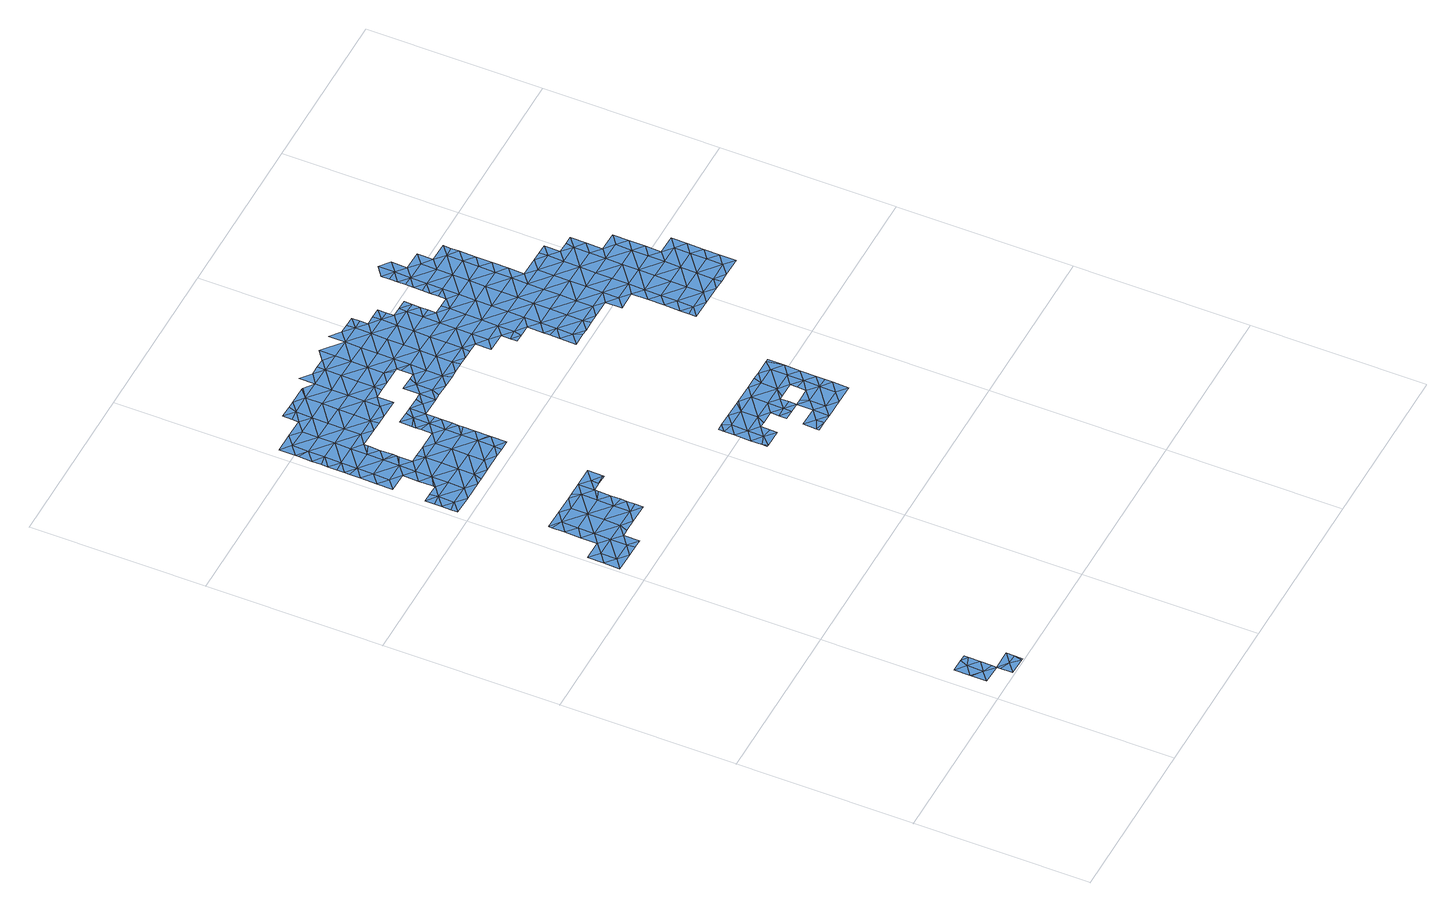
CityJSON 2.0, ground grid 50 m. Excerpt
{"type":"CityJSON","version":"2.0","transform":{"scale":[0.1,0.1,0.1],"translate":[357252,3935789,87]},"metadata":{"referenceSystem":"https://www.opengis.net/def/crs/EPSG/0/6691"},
"CityObjects":{
"waterbody1":{"type":"WaterBody","attributes":{"name":"9","class":"1140","function":"1","WaterBodyRiverFloodingRiskAttribute.description":"5","WaterBodyRiverFloodingRiskAttribute.rankOrg":"1","WaterBodyRiverFloodingRiskAttribute.adminType":"2","WaterBodyRiverFloodingRiskAttribute.scale":"L1"},"geometry":[{"type":"MultiSurface","lod":"1","boundaries":[[[0,1,2]],[[3,1,0]],[[4,1,3]],[[5,1,4]],[[5,6,1]],[[1,6,2]],[[7,5,4]],[[8,3,0]],[[8,0,9]],[[9,0,10]],[[0,11,10]],[[11,0,2]]]}]},
"waterbody2":{"type":"WaterBody","attributes":{"name":"9","class":"1140","function":"1","WaterBodyRiverFloodingRiskAttribute.description":"5","WaterBodyRiverFloodingRiskAttribute.rankOrg":"2","WaterBodyRiverFloodingRiskAttribute.adminType":"2","WaterBodyRiverFloodingRiskAttribute.scale":"L1"},"geometry":[{"type":"MultiSurface","lod":"1","boundaries":[[[12,13,14]],[[15,16,9]],[[15,17,16]],[[9,16,18]],[[13,16,14]],[[14,16,17]],[[18,16,13]]]}]},
"waterbody3":{"type":"WaterBody","attributes":{"name":"9","class":"1140","function":"1","WaterBodyRiverFloodingRiskAttribute.description":"5","WaterBodyRiverFloodingRiskAttribute.rankOrg":"1","WaterBodyRiverFloodingRiskAttribute.adminType":"2","WaterBodyRiverFloodingRiskAttribute.scale":"L1"},"geometry":[{"type":"MultiSurface","lod":"1","boundaries":[[[19,20,21]],[[21,20,22]],[[19,23,20]],[[24,25,26]],[[24,22,25]],[[22,20,25]],[[27,26,25]],[[23,28,20]],[[20,28,25]],[[29,27,25]],[[30,29,25]],[[31,32,33]],[[28,30,25]],[[34,32,31]],[[35,36,33]],[[28,23,37]],[[33,32,35]],[[38,39,36]],[[40,41,42]],[[35,38,36]],[[42,29,40]],[[38,43,39]],[[29,30,40]],[[44,35,32]],[[45,30,28]],[[40,46,41]],[[47,48,49]],[[34,41,46]],[[47,43,48]],[[50,45,28]],[[43,38,48]],[[28,37,50]],[[51,50,37]],[[52,53,49]],[[32,34,44]],[[44,34,46]],[[40,30,45]],[[54,53,52]],[[49,48,52]],[[38,35,55]],[[56,57,54]],[[55,35,44]],[[45,58,40]],[[40,59,46]],[[60,50,51]],[[55,61,38]],[[38,62,48]],[[57,56,63]],[[46,64,44]],[[54,52,56]],[[56,65,63]],[[48,66,52]],[[64,67,44]],[[68,63,65]],[[40,58,59]],[[55,44,69]],[[38,61,62]],[[64,46,59]],[[52,66,56]],[[69,44,67]],[[55,70,61]],[[71,55,69]],[[50,60,72]],[[59,73,64]],[[74,58,45]],[[70,55,71]],[[48,62,66]],[[45,50,75]],[[76,62,61]],[[77,72,60]],[[70,78,61]],[[68,65,79]],[[75,50,72]],[[74,59,58]],[[65,56,80]],[[59,81,73]],[[76,61,78]],[[56,66,80]],[[45,75,74]],[[65,82,79]],[[82,65,80]],[[83,62,76]],[[59,84,81]],[[66,62,83]],[[85,75,72]],[[86,72,77]],[[59,74,84]],[[85,74,75]],[[80,66,87]],[[88,86,77]],[[89,79,82]],[[87,66,83]],[[76,90,83]],[[91,84,74]],[[92,81,84]],[[72,86,85]],[[93,86,88]],[[80,87,94]],[[82,80,95]],[[95,80,94]],[[83,96,87]],[[74,85,91]],[[89,82,95]],[[86,97,85]],[[84,98,92]],[[97,86,93]],[[83,90,96]],[[89,99,100]],[[101,94,87]],[[84,91,98]],[[96,102,87]],[[103,85,97]],[[85,104,91]],[[104,85,103]],[[105,100,99]],[[89,95,99]],[[102,101,87]],[[90,106,96]],[[92,107,108]],[[109,95,94]],[[99,110,105]],[[92,98,107]],[[111,108,107]],[[112,91,104]],[[101,109,94]],[[98,91,113]],[[91,112,113]],[[114,99,95]],[[115,116,117]],[[96,106,118]],[[115,111,116]],[[119,120,98]],[[98,120,107]],[[111,107,116]],[[98,113,119]],[[109,114,95]],[[110,99,121]],[[96,122,102]],[[123,116,107]],[[124,123,107]],[[117,116,125]],[[124,107,120]],[[122,101,102]],[[96,118,126]],[[121,99,114]],[[116,127,125]],[[128,109,101]],[[96,126,122]],[[116,123,127]],[[118,129,126]],[[122,128,101]],[[130,121,114]],[[131,114,109]],[[128,131,109]],[[127,123,132]],[[129,133,126]],[[126,133,122]],[[123,134,132]],[[135,127,132]],[[131,136,114]],[[130,114,137]],[[114,136,137]],[[128,122,138]],[[139,132,134]],[[122,133,138]],[[135,132,139]],[[133,140,138]],[[141,142,128]],[[143,144,134]],[[134,144,139]],[[128,138,141]],[[131,128,142]],[[131,145,136]],[[146,147,136]],[[140,148,138]],[[142,145,131]],[[149,144,143]],[[145,146,136]],[[150,139,151]],[[139,144,151]],[[138,152,141]],[[150,151,153]],[[152,142,141]],[[138,148,154]],[[155,146,145]],[[156,153,151]],[[157,154,148]],[[151,144,158]],[[152,138,154]],[[144,149,158]],[[151,159,156]],[[149,160,158]],[[145,142,161]],[[155,145,162]],[[151,158,159]],[[163,154,157]],[[142,152,161]],[[164,152,154]],[[165,166,156]],[[160,167,158]],[[162,145,168]],[[166,165,163]],[[145,161,168]],[[156,159,165]],[[167,169,158]],[[154,163,164]],[[165,164,163]],[[164,170,152]],[[171,162,168]],[[170,172,152]],[[173,169,167]],[[159,158,174]],[[161,152,172]],[[174,158,169]],[[175,164,165]],[[172,176,161]],[[176,171,168]],[[165,159,175]],[[168,161,176]],[[173,177,169]],[[159,174,175]],[[178,170,164]],[[177,179,169]],[[180,164,175]],[[174,169,179]],[[178,181,170]],[[181,176,172]],[[164,180,178]],[[172,170,181]],[[182,183,176]],[[177,184,179]],[[185,180,175]],[[174,179,186]],[[175,174,187]],[[188,182,176]],[[174,186,187]],[[179,184,189]],[[190,178,180]],[[176,181,188]],[[189,191,179]],[[175,187,185]],[[178,190,181]],[[189,192,193]],[[194,182,188]],[[195,188,181]],[[186,196,187]],[[180,185,190]],[[192,197,193]],[[186,179,196]],[[198,195,181]],[[199,194,188]],[[189,193,191]],[[196,179,191]],[[200,199,188]],[[188,195,200]],[[187,201,185]],[[202,203,204]],[[181,190,198]],[[202,205,203]],[[203,205,197]],[[187,196,201]],[[206,195,198]],[[207,208,209]],[[191,193,210]],[[190,211,198]],[[193,197,210]],[[191,212,196]],[[213,185,201]],[[214,207,209]],[[215,205,202]],[[190,185,216]],[[198,217,206]],[[197,205,210]],[[208,218,219]],[[220,217,198]],[[207,218,208]],[[190,216,211]],[[198,211,220]],[[196,221,201]],[[185,213,216]],[[219,218,222]],[[191,210,212]],[[201,223,213]],[[224,207,214]],[[218,225,222]],[[222,225,215]],[[196,212,221]],[[226,211,216]],[[223,227,213]],[[210,205,228]],[[227,229,213]],[[205,215,228]],[[201,230,223]],[[210,231,212]],[[232,207,224]],[[216,213,229]],[[233,226,216]],[[228,215,225]],[[201,221,230]],[[229,233,216]],[[218,207,232]],[[234,225,218]],[[235,221,212]],[[233,236,226]],[[210,228,231]],[[237,223,230]],[[232,224,238]],[[239,228,225]],[[221,235,230]],[[218,232,234]],[[234,240,225]],[[212,231,241]],[[230,242,237]],[[240,239,225]],[[239,231,228]],[[232,238,243]],[[212,241,235]],[[232,244,234]],[[245,230,235]],[[244,232,243]],[[242,230,245]],[[246,240,234]],[[241,231,247]],[[247,231,239]],[[248,235,241]],[[249,250,251]],[[250,242,245]],[[249,242,250]],[[234,244,246]],[[246,252,240]],[[241,247,253]],[[235,254,245]],[[255,256,257]],[[244,243,258]],[[256,251,250]],[[255,251,256]],[[239,240,252]],[[241,253,248]],[[252,259,239]],[[245,260,250]],[[261,262,263]],[[264,257,256]],[[265,257,264]],[[247,239,259]],[[266,265,264]],[[244,267,246]],[[263,262,268]],[[235,248,254]],[[267,244,258]],[[264,269,266]],[[258,270,271]],[[269,272,273]],[[273,266,269]],[[256,250,260]],[[274,252,246]],[[275,264,256]],[[270,276,271]],[[277,268,262]],[[245,254,260]],[[267,258,271]],[[278,268,277]],[[247,259,279]],[[269,280,272]],[[253,247,281]],[[262,261,282]],[[274,259,252]],[[281,247,279]],[[248,253,281]],[[283,246,267]],[[278,284,285]],[[284,278,277]],[[269,264,286]],[[256,260,275]],[[287,277,262]],[[288,280,269]],[[276,289,271]],[[286,288,269]],[[254,248,290]],[[271,289,267]],[[246,283,274]],[[287,262,282]],[[291,285,284]],[[276,285,291]],[[248,281,290]],[[286,264,292]],[[293,281,279]],[[264,275,292]],[[279,259,294]],[[294,259,274]],[[289,295,267]],[[289,276,291]],[[254,290,296]],[[260,254,297]],[[298,290,281]],[[284,277,299]],[[283,267,295]],[[299,277,287]],[[284,300,291]],[[297,254,296]],[[298,281,293]],[[301,286,292]],[[302,279,294]],[[293,279,302]],[[295,303,283]],[[283,304,274]],[[292,275,305]],[[287,282,306]],[[275,260,307]],[[304,294,274]],[[300,284,299]],[[308,289,291]],[[307,260,297]],[[309,290,298]],[[296,290,309]],[[305,275,307]],[[292,305,301]],[[310,302,294]],[[311,293,302]],[[312,291,300]],[[283,303,304]],[[297,296,313]],[[296,309,313]],[[287,306,314]],[[315,303,295]],[[316,300,299]],[[291,312,308]],[[317,314,306]],[[310,294,304]],[[299,287,318]],[[295,289,315]],[[319,311,302]],[[307,297,320]],[[310,319,302]],[[297,313,320]],[[318,287,314]],[[305,307,321]],[[322,304,303]],[[300,316,312]],[[323,321,307]],[[289,308,315]],[[323,307,320]],[[315,322,303]],[[299,318,316]],[[312,324,308]],[[314,317,325]],[[322,326,304]],[[327,311,319]],[[328,318,314]],[[310,329,319]],[[324,312,316]],[[310,304,330]],[[331,327,319]],[[314,325,328]],[[332,308,324]],[[304,326,330]],[[318,333,316]],[[329,310,330]],[[315,308,334]],[[319,329,331]],[[334,308,332]],[[322,315,334]],[[335,318,328]],[[326,322,336]],[[325,337,328]],[[316,338,324]],[[339,329,330]],[[336,340,326]],[[324,341,332]],[[333,318,335]],[[333,338,316]],[[326,340,330]],[[342,322,334]],[[336,322,342]],[[337,343,328]],[[344,334,332]],[[345,339,330]],[[341,344,332]],[[340,345,330]],[[324,338,341]],[[335,328,343]],[[346,333,335]],[[334,347,342]],[[346,335,343]],[[347,334,344]],[[346,348,333]],[[336,342,349]],[[338,333,348]],[[342,347,349]],[[341,338,350]],[[338,348,350]]]}]},
"waterbody4":{"type":"WaterBody","attributes":{"name":"9","class":"1140","function":"1","WaterBodyRiverFloodingRiskAttribute.description":"5","WaterBodyRiverFloodingRiskAttribute.rankOrg":"1","WaterBodyRiverFloodingRiskAttribute.adminType":"2","WaterBodyRiverFloodingRiskAttribute.scale":"L1"},"geometry":[{"type":"MultiSurface","lod":"1","boundaries":[[[351,352,353]],[[354,355,356]],[[357,355,354]],[[357,354,358]],[[359,360,361]],[[361,360,362]],[[363,364,365]],[[365,366,367]],[[352,368,369]],[[369,368,370]],[[371,370,368]],[[367,366,372]],[[373,374,375]],[[376,377,378]],[[379,380,353]],[[380,379,381]],[[364,380,381]],[[365,364,381]],[[375,366,381]],[[382,372,366]],[[375,382,366]],[[382,375,374]],[[383,362,360]],[[383,360,364]],[[384,364,360]],[[384,360,355]],[[384,355,385]],[[384,385,380]],[[380,385,351]],[[351,385,368]],[[385,386,368]],[[386,385,387]],[[386,387,388]],[[386,388,371]],[[376,389,390]],[[386,371,368]],[[388,387,391]],[[392,373,393]],[[375,393,373]],[[379,392,393]],[[379,393,381]],[[375,381,393]],[[365,381,366]],[[385,357,387]],[[352,351,368]],[[353,380,351]],[[384,380,364]],[[355,357,385]],[[360,359,355]],[[363,383,364]],[[387,394,391]],[[378,389,376]],[[378,395,389]],[[378,377,394]],[[378,394,395]],[[387,395,394]],[[387,357,395]],[[395,357,358]],[[356,355,359]]]}]},
"waterbody5":{"type":"WaterBody","attributes":{"name":"9","class":"1140","function":"1","WaterBodyRiverFloodingRiskAttribute.description":"5","WaterBodyRiverFloodingRiskAttribute.rankOrg":"1","WaterBodyRiverFloodingRiskAttribute.adminType":"2","WaterBodyRiverFloodingRiskAttribute.scale":"L1"},"geometry":[{"type":"MultiSurface","lod":"1","boundaries":[[[396,397,398]],[[399,397,396]],[[400,401,402]],[[400,403,401]],[[404,405,403]],[[406,405,404]],[[407,406,404]],[[408,409,410]],[[411,412,413]],[[409,414,410]],[[415,416,417]],[[418,419,420]],[[416,421,417]],[[422,423,421]],[[422,424,423]],[[417,421,423]],[[425,417,423]],[[425,423,426]],[[423,427,426]],[[423,428,427]],[[425,415,417]],[[429,415,425]],[[430,429,431]],[[432,431,429]],[[431,432,433]],[[433,434,431]],[[434,430,431]],[[425,432,429]],[[435,419,418]],[[436,428,424]],[[436,437,428]],[[437,438,428]],[[438,439,428]],[[440,438,441]],[[441,409,440]],[[442,443,426]],[[443,432,426]],[[444,445,446]],[[445,444,410]],[[444,443,410]],[[408,410,443]],[[447,448,435]],[[410,414,449]],[[450,451,452]],[[419,451,450]],[[451,419,413]],[[411,413,419]],[[411,405,412]],[[448,401,411]],[[448,453,401]],[[414,453,448]],[[441,453,414]],[[441,454,453]],[[441,397,454]],[[437,397,441]],[[398,397,437]],[[402,453,455]],[[430,434,456]],[[449,448,447]],[[445,410,449]],[[426,432,425]],[[411,401,405]],[[442,426,427]],[[439,427,428]],[[424,428,423]],[[457,455,454]],[[457,454,399]],[[458,396,398]],[[436,398,437]],[[438,437,441]],[[399,454,397]],[[455,453,454]],[[441,414,409]],[[448,449,414]],[[402,401,453]],[[448,411,435]],[[405,401,403]],[[412,405,406]],[[435,411,419]],[[419,450,420]]]}]}
},
"vertices":[
[76,76,2],[77,122,2],[48,100,2],[105,99,2],[106,132,2],[87,145,2],[49,146,2],[106,145,2],[104,65,2],[104,52,2],[48,53,2],[48,95,2],
[160,5,2],[161,28,2],[155,5,2],[104,41,2],[132,29,2],[104,6,2],[161,52,2],
[15,1533,8],[43,1556,8],[15,1552,8],[15,1579,8],[71,1532,8],[16,1600,8],[44,1602,8],[16,1626,8],[42,1625,8],[100,1555,8],[73,1625,8],[101,1601,8],[18,1718,8],[46,1741,8],[18,1764,8],[74,1717,8],[47,1787,8],[19,1811,8],[128,1531,8],[48,1833,8],[20,1841,8],[101,1647,8],[73,1671,8],[73,1630,8],[20,1857,8],[103,1740,8],[157,1600,8],[102,1694,8],[20,1878,8],[48,1879,8],[21,1903,8],[157,1554,8],[149,1531,8],[49,1926,8],[21,1921,8],[21,1949,8],[104,1786,8],[50,1972,8],[22,1986,8],[158,1647,8],[159,1693,8],[185,1531,8],[104,1832,8],[105,1878,8],[22,1995,8],[131,1716,8],[51,2018,8],[106,1925,8],[131,1754,8],[23,2042,8],[132,1762,8],[132,1809,8],[132,1772,8],[213,1553,8],[156,1716,8],[215,1646,8],[214,1599,8],[133,1855,8],[241,1530,8],[133,1842,8],[79,2041,8],[107,1971,8],[188,1715,8],[107,2017,8],[162,1878,8],[215,1692,8],[271,1598,8],[270,1552,8],[163,1924,8],[268,1529,8],[136,2040,8],[190,1854,8],[271,1645,8],[244,1714,8],[298,1529,8],[163,1970,8],[164,2016,8],[218,1877,8],[299,1575,8],[272,1691,8],[165,2062,8],[136,2059,8],[220,1969,8],[219,1923,8],[299,1579,8],[299,1621,8],[137,2086,8],[221,1854,8],[273,1737,8],[245,1746,8],[221,2015,8],[172,2085,8],[245,1761,8],[300,1653,8],[300,1667,8],[221,2062,8],[245,1773,8],[274,1783,8],[246,1807,8],[246,1853,8],[300,1685,8],[301,1714,8],[193,2085,8],[276,1922,8],[302,1760,8],[301,1734,8],[282,1806,8],[275,1876,8],[302,1806,8],[277,1968,8],[303,1852,8],[245,2084,8],[277,2014,8],[330,1782,8],[304,1898,8],[358,1759,8],[338,1805,8],[278,2061,8],[250,2084,8],[332,1921,8],[359,1805,8],[331,1898,8],[333,1967,8],[334,2014,8],[377,1759,8],[387,1782,8],[335,2060,8],[307,2083,8],[279,2107,8],[360,1898,8],[415,1758,8],[360,1851,8],[388,1828,8],[390,1966,8],[399,1851,8],[389,1920,8],[335,2083,8],[416,1850,8],[406,1897,8],[444,1781,8],[444,1827,8],[452,1757,8],[391,2013,8],[363,2082,8],[417,1897,8],[446,1919,8],[445,1873,8],[417,1885,8],[471,1757,8],[391,2059,8],[500,1780,8],[446,1965,8],[392,2105,8],[447,2012,8],[504,1757,8],[501,1826,8],[502,1872,8],[448,2058,8],[528,1756,8],[503,1965,8],[557,1779,8],[502,1918,8],[504,2011,8],[477,2081,8],[449,2104,8],[554,1756,8],[559,1917,8],[558,1825,8],[558,1871,8],[505,2057,8],[585,1755,8],[560,1964,8],[613,1778,8],[584,1709,8],[613,1732,8],[505,2080,8],[533,2033,8],[614,1824,8],[641,1708,8],[561,2010,8],[533,2080,8],[533,2057,8],[615,1870,8],[663,1662,8],[640,1681,8],[640,1662,8],[669,1685,8],[561,2033,8],[723,1545,8],[695,1569,8],[694,1522,8],[669,1731,8],[588,1986,8],[670,1777,8],[616,1917,8],[734,1522,8],[697,1661,8],[616,1963,8],[589,2033,8],[724,1591,8],[696,1596,8],[589,2009,8],[671,1823,8],[696,1615,8],[644,1893,8],[751,1521,8],[725,1637,8],[617,1986,8],[644,1916,8],[725,1684,8],[644,1939,8],[672,1869,8],[726,1730,8],[780,1544,8],[645,1962,8],[780,1590,8],[728,1822,8],[645,1985,8],[672,1893,8],[783,1521,8],[782,1683,8],[781,1637,8],[727,1776,8],[700,1892,8],[808,1521,8],[836,1543,8],[728,1869,8],[837,1589,8],[783,1729,8],[784,1821,8],[701,1915,8],[729,1915,8],[701,1938,8],[838,1636,8],[783,1775,8],[785,1868,8],[701,1961,8],[730,1961,8],[702,1985,8],[864,1520,8],[839,1682,8],[786,1914,8],[917,1288,8],[946,1310,8],[918,1308,8],[730,2007,8],[702,2008,8],[703,2031,8],[893,1542,8],[918,1334,8],[731,2053,8],[864,1473,8],[892,1496,8],[703,2077,8],[703,2054,8],[895,1635,8],[786,1960,8],[920,1473,8],[947,1357,8],[919,1380,8],[839,1728,8],[732,2100,8],[840,1774,8],[974,1287,8],[894,1589,8],[947,1403,8],[920,1426,8],[759,2030,8],[1003,1309,8],[760,2076,8],[949,1495,8],[841,1820,8],[948,1449,8],[787,2006,8],[868,1751,8],[895,1681,8],[950,1541,8],[842,1867,8],[842,1913,8],[869,1797,8],[1003,1356,8],[1004,1402,8],[816,2029,8],[896,1727,8],[950,1588,8],[951,1634,8],[815,1983,8],[1031,1286,8],[843,1959,8],[1006,1494,8],[870,1843,8],[952,1680,8],[925,1750,8],[1005,1448,8],[870,1889,8],[1059,1308,8],[1006,1540,8],[1061,1401,8],[1060,1285,8],[1060,1355,8],[953,1726,8],[871,1936,8],[872,1982,8],[1007,1587,8],[871,1960,8],[1062,1447,8],[1087,1285,8],[1008,1633,8],[953,1749,8],[1116,1308,8],[981,1703,8],[1009,1679,8],[981,1749,8],[1062,1493,8],[1117,1400,8],[1063,1540,8],[1117,1354,8],[1036,1609,8],[1144,1284,8],[1118,1446,8],[1013,1702,8],[1037,1656,8],[1090,1470,8],[1064,1586,8],[1145,1330,8],[1091,1516,8],[1037,1702,8],[1145,1376,8],[1092,1562,8],[1146,1423,8],[1092,1608,8],[1147,1469,8],
[95,1231,8],[67,1255,8],[66,1209,8],[236,1206,8],[207,1183,8],[236,1178,8],[208,1230,8],[237,1240,8],[235,1160,8],[207,1137,8],[235,1138,8],[235,1114,8],[141,1115,8],[150,1138,8],[121,1115,8],[93,1093,8],[121,1069,8],[96,1278,8],[67,1291,8],[68,1301,8],[124,1300,8],[95,1070,8],[8,1117,8],[7,1071,7],[36,1094,8],[293,1254,8],[294,1298,8],[265,1275,8],[65,1163,8],[94,1185,8],[93,1139,8],[64,1070,8],[178,1115,8],[151,1184,8],[151,1231,8],[152,1277,8],[209,1276,8],[181,1299,8],[263,1252,8],[293,1251,8],[199,1299,8],[9,1163,8],[37,1140,8],[238,1299,8],[237,1252,8],
[848,1058,6],[828,1035,6],[856,1011,6],[800,1058,6],[681,1060,6],[658,1038,6],[687,1060,6],[630,1061,6],[593,1062,6],[602,1038,6],[573,1046,6],[574,1062,6],[742,944,6],[742,967,6],[713,944,6],[601,992,6],[573,1016,6],[572,970,6],[714,990,6],[797,827,6],[853,826,6],[825,850,6],[628,942,6],[600,946,6],[628,922,6],[854,873,6],[854,893,6],[826,896,6],[855,919,6],[769,851,6],[769,897,6],[798,920,6],[827,942,6],[740,828,6],[712,829,6],[712,852,6],[741,874,6],[684,875,6],[683,837,6],[629,969,6],[855,965,6],[828,989,6],[799,966,6],[799,946,6],[754,967,6],[771,990,6],[757,920,6],[741,921,6],[713,921,6],[685,943,6],[685,922,6],[645,968,6],[658,991,6],[686,968,6],[576,923,6],[572,938,6],[571,923,6],[715,1037,6],[772,1036,6],[744,1059,6],[683,829,6],[779,1059,6],[857,1057,6]
]}
